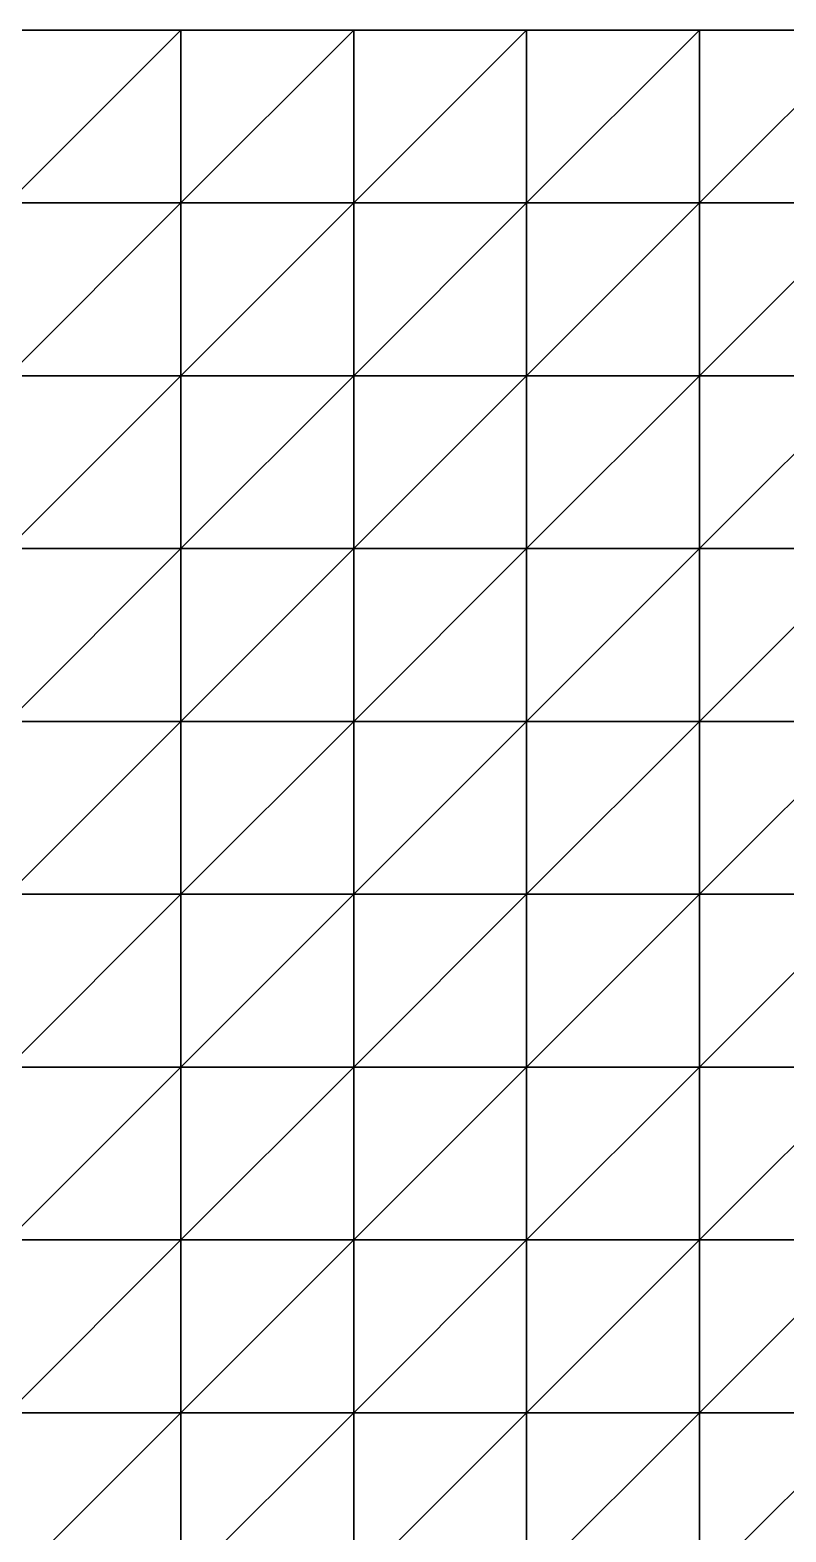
# Model space of a CAD drawing. Extents: x 292020 to 295740, y 4557680 to 4560040.
# Drawn here: x 293082.5 to 293170, y 4558086.2 to 4558260 of the extents above; entities that cross this region are included whole.
import ezdxf

# ---------------------------------------------------------------- set-up
doc = ezdxf.new("R2010")
doc.units = 0
doc.layers.add('RUN201_4_-_RUN201_NODOMAIN5_20X', color=7, linetype='CONTINUOUS')

msp = doc.modelspace()

# ---------------------------------------------------------------- linework, layer by layer
at = {"layer": 'RUN201_4_-_RUN201_NODOMAIN5_20X'}
for points in [[(293080, 4558260, 1900), (293080, 4558240, 1900), (293100, 4558260, 1900)], [(293100, 4558260, 1900), (293080, 4558240, 1900), (293100, 4558240, 1900)], [(293100, 4558260, 1920), (293080, 4558240, 1920), (293080, 4558260, 1920)], [(293100, 4558240, 1920), (293080, 4558240, 1920), (293100, 4558260, 1920)], [(293100, 4558260, 1900), (293080, 4558260, 1920), (293080, 4558260, 1900)], [(293100, 4558260, 1920), (293080, 4558260, 1920), (293100, 4558260, 1900)], [(293100, 4558260, 1900), (293100, 4558240, 1900), (293120, 4558260, 1900)], [(293120, 4558260, 1900), (293100, 4558240, 1900), (293120, 4558240, 1900)], [(293120, 4558260, 1920), (293100, 4558240, 1920), (293100, 4558260, 1920)], [(293120, 4558240, 1920), (293100, 4558240, 1920), (293120, 4558260, 1920)], [(293120, 4558260, 1900), (293100, 4558260, 1920), (293100, 4558260, 1900)], [(293120, 4558260, 1920), (293100, 4558260, 1920), (293120, 4558260, 1900)], [(293120, 4558260, 1900), (293120, 4558240, 1900), (293140, 4558260, 1900)], [(293140, 4558260, 1900), (293120, 4558240, 1900), (293140, 4558240, 1900)], [(293140, 4558260, 1920), (293120, 4558240, 1920), (293120, 4558260, 1920)], [(293140, 4558240, 1920), (293120, 4558240, 1920), (293140, 4558260, 1920)], [(293140, 4558260, 1900), (293120, 4558260, 1920), (293120, 4558260, 1900)], [(293140, 4558260, 1920), (293120, 4558260, 1920), (293140, 4558260, 1900)], [(293140, 4558260, 1900), (293140, 4558240, 1900), (293160, 4558260, 1900)], [(293160, 4558260, 1900), (293140, 4558240, 1900), (293160, 4558240, 1900)], [(293160, 4558260, 1920), (293140, 4558240, 1920), (293140, 4558260, 1920)], [(293160, 4558240, 1920), (293140, 4558240, 1920), (293160, 4558260, 1920)], [(293160, 4558260, 1900), (293140, 4558260, 1920), (293140, 4558260, 1900)], [(293160, 4558260, 1920), (293140, 4558260, 1920), (293160, 4558260, 1900)], [(293160, 4558240, 1900), (293160, 4558240, 1920), (293160, 4558260, 1900)], [(293160, 4558260, 1900), (293160, 4558240, 1920), (293160, 4558260, 1920)], [(293160, 4558260, 1920), (293160, 4558240, 1920), (293180, 4558260, 1920)], [(293180, 4558260, 1920), (293160, 4558240, 1920), (293180, 4558240, 1920)], [(293180, 4558260, 1940), (293160, 4558240, 1940), (293160, 4558260, 1940)], [(293180, 4558240, 1940), (293160, 4558240, 1940), (293180, 4558260, 1940)], [(293180, 4558260, 1920), (293160, 4558260, 1940), (293160, 4558260, 1920)], [(293180, 4558260, 1940), (293160, 4558260, 1940), (293180, 4558260, 1920)], [(293160, 4558260, 1920), (293160, 4558240, 1940), (293160, 4558240, 1920)], [(293160, 4558260, 1940), (293160, 4558240, 1940), (293160, 4558260, 1920)], [(293080, 4558240, 1880), (293080, 4558220, 1880), (293100, 4558240, 1880)], [(293100, 4558240, 1880), (293080, 4558220, 1880), (293100, 4558220, 1880)], [(293100, 4558240, 1880), (293080, 4558240, 1900), (293080, 4558240, 1880)], [(293100, 4558240, 1900), (293080, 4558240, 1900), (293100, 4558240, 1880)], [(293100, 4558240, 1920), (293080, 4558220, 1920), (293080, 4558240, 1920)], [(293100, 4558220, 1920), (293080, 4558220, 1920), (293100, 4558240, 1920)], [(293100, 4558240, 1880), (293100, 4558220, 1880), (293120, 4558240, 1880)], [(293120, 4558240, 1880), (293100, 4558220, 1880), (293120, 4558220, 1880)], [(293120, 4558240, 1880), (293100, 4558240, 1900), (293100, 4558240, 1880)], [(293120, 4558240, 1900), (293100, 4558240, 1900), (293120, 4558240, 1880)], [(293120, 4558240, 1920), (293100, 4558220, 1920), (293100, 4558240, 1920)], [(293120, 4558220, 1920), (293100, 4558220, 1920), (293120, 4558240, 1920)], [(293120, 4558240, 1880), (293120, 4558220, 1880), (293140, 4558240, 1880)], [(293140, 4558240, 1880), (293120, 4558220, 1880), (293140, 4558220, 1880)], [(293140, 4558240, 1880), (293120, 4558240, 1900), (293120, 4558240, 1880)], [(293140, 4558240, 1900), (293120, 4558240, 1900), (293140, 4558240, 1880)], [(293140, 4558240, 1920), (293120, 4558220, 1920), (293120, 4558240, 1920)], [(293140, 4558220, 1920), (293120, 4558220, 1920), (293140, 4558240, 1920)], [(293140, 4558240, 1880), (293140, 4558220, 1880), (293160, 4558240, 1880)], [(293160, 4558240, 1880), (293140, 4558220, 1880), (293160, 4558220, 1880)], [(293160, 4558240, 1880), (293140, 4558240, 1900), (293140, 4558240, 1880)], [(293160, 4558240, 1900), (293140, 4558240, 1900), (293160, 4558240, 1880)], [(293160, 4558240, 1920), (293140, 4558220, 1920), (293140, 4558240, 1920)], [(293160, 4558220, 1920), (293140, 4558220, 1920), (293160, 4558240, 1920)], [(293160, 4558220, 1880), (293160, 4558220, 1900), (293160, 4558240, 1880)], [(293160, 4558240, 1880), (293160, 4558220, 1900), (293160, 4558240, 1900)], [(293160, 4558240, 1900), (293160, 4558220, 1900), (293180, 4558240, 1900)], [(293180, 4558240, 1900), (293160, 4558220, 1900), (293180, 4558220, 1900)], [(293180, 4558240, 1900), (293160, 4558240, 1920), (293160, 4558240, 1900)], [(293180, 4558240, 1920), (293160, 4558240, 1920), (293180, 4558240, 1900)], [(293180, 4558240, 1940), (293160, 4558220, 1940), (293160, 4558240, 1940)], [(293180, 4558220, 1940), (293160, 4558220, 1940), (293180, 4558240, 1940)], [(293160, 4558240, 1920), (293160, 4558220, 1940), (293160, 4558220, 1920)], [(293160, 4558240, 1940), (293160, 4558220, 1940), (293160, 4558240, 1920)], [(293080, 4558220, 1860), (293080, 4558200, 1860), (293100, 4558220, 1860)], [(293100, 4558220, 1860), (293080, 4558200, 1860), (293100, 4558200, 1860)], [(293100, 4558220, 1860), (293080, 4558220, 1880), (293080, 4558220, 1860)], [(293100, 4558220, 1880), (293080, 4558220, 1880), (293100, 4558220, 1860)], [(293100, 4558220, 1920), (293080, 4558200, 1920), (293080, 4558220, 1920)], [(293100, 4558200, 1920), (293080, 4558200, 1920), (293100, 4558220, 1920)], [(293100, 4558220, 1860), (293100, 4558200, 1860), (293120, 4558220, 1860)], [(293120, 4558220, 1860), (293100, 4558200, 1860), (293120, 4558200, 1860)], [(293120, 4558220, 1860), (293100, 4558220, 1880), (293100, 4558220, 1860)], [(293120, 4558220, 1880), (293100, 4558220, 1880), (293120, 4558220, 1860)], [(293120, 4558220, 1920), (293100, 4558200, 1920), (293100, 4558220, 1920)], [(293120, 4558200, 1920), (293100, 4558200, 1920), (293120, 4558220, 1920)], [(293120, 4558200, 1860), (293120, 4558200, 1880), (293120, 4558220, 1860)], [(293120, 4558220, 1860), (293120, 4558200, 1880), (293120, 4558220, 1880)], [(293120, 4558220, 1880), (293120, 4558200, 1880), (293140, 4558220, 1880)], [(293140, 4558220, 1880), (293120, 4558200, 1880), (293140, 4558200, 1880)], [(293140, 4558220, 1920), (293120, 4558200, 1920), (293120, 4558220, 1920)], [(293140, 4558200, 1920), (293120, 4558200, 1920), (293140, 4558220, 1920)], [(293140, 4558220, 1880), (293140, 4558200, 1880), (293160, 4558220, 1880)], [(293160, 4558220, 1880), (293140, 4558200, 1880), (293160, 4558200, 1880)], [(293160, 4558220, 1940), (293140, 4558200, 1940), (293140, 4558220, 1940)], [(293160, 4558200, 1940), (293140, 4558200, 1940), (293160, 4558220, 1940)], [(293160, 4558220, 1920), (293140, 4558220, 1940), (293140, 4558220, 1920)], [(293160, 4558220, 1940), (293140, 4558220, 1940), (293160, 4558220, 1920)], [(293140, 4558220, 1920), (293140, 4558200, 1940), (293140, 4558200, 1920)], [(293140, 4558220, 1940), (293140, 4558200, 1940), (293140, 4558220, 1920)], [(293160, 4558220, 1880), (293160, 4558200, 1880), (293180, 4558220, 1880)], [(293180, 4558220, 1880), (293160, 4558200, 1880), (293180, 4558200, 1880)], [(293180, 4558220, 1880), (293160, 4558220, 1900), (293160, 4558220, 1880)], [(293180, 4558220, 1900), (293160, 4558220, 1900), (293180, 4558220, 1880)], [(293180, 4558220, 1940), (293160, 4558200, 1940), (293160, 4558220, 1940)], [(293180, 4558200, 1940), (293160, 4558200, 1940), (293180, 4558220, 1940)], [(293080, 4558200, 1860), (293080, 4558180, 1860), (293100, 4558200, 1860)], [(293100, 4558200, 1860), (293080, 4558180, 1860), (293100, 4558180, 1860)], [(293100, 4558200, 1920), (293080, 4558180, 1920), (293080, 4558200, 1920)], [(293100, 4558180, 1920), (293080, 4558180, 1920), (293100, 4558200, 1920)], [(293100, 4558200, 1860), (293100, 4558180, 1860), (293120, 4558200, 1860)], [(293120, 4558200, 1860), (293100, 4558180, 1860), (293120, 4558180, 1860)], [(293120, 4558200, 1920), (293100, 4558180, 1920), (293100, 4558200, 1920)], [(293120, 4558180, 1920), (293100, 4558180, 1920), (293120, 4558200, 1920)], [(293120, 4558200, 1860), (293120, 4558180, 1860), (293140, 4558200, 1860)], [(293140, 4558200, 1860), (293120, 4558180, 1860), (293140, 4558180, 1860)], [(293140, 4558200, 1860), (293120, 4558200, 1880), (293120, 4558200, 1860)], [(293140, 4558200, 1880), (293120, 4558200, 1880), (293140, 4558200, 1860)], [(293140, 4558200, 1940), (293120, 4558180, 1940), (293120, 4558200, 1940)], [(293140, 4558180, 1940), (293120, 4558180, 1940), (293140, 4558200, 1940)], [(293140, 4558200, 1920), (293120, 4558200, 1940), (293120, 4558200, 1920)], [(293140, 4558200, 1940), (293120, 4558200, 1940), (293140, 4558200, 1920)], [(293120, 4558200, 1920), (293120, 4558180, 1940), (293120, 4558180, 1920)], [(293120, 4558200, 1940), (293120, 4558180, 1940), (293120, 4558200, 1920)], [(293140, 4558180, 1860), (293140, 4558180, 1880), (293140, 4558200, 1860)], [(293140, 4558200, 1860), (293140, 4558180, 1880), (293140, 4558200, 1880)], [(293140, 4558200, 1880), (293140, 4558180, 1880), (293160, 4558200, 1880)], [(293160, 4558200, 1880), (293140, 4558180, 1880), (293160, 4558180, 1880)], [(293160, 4558200, 1940), (293140, 4558180, 1940), (293140, 4558200, 1940)], [(293160, 4558180, 1940), (293140, 4558180, 1940), (293160, 4558200, 1940)], [(293160, 4558200, 1880), (293160, 4558180, 1880), (293180, 4558200, 1880)], [(293180, 4558200, 1880), (293160, 4558180, 1880), (293180, 4558180, 1880)], [(293180, 4558200, 1940), (293160, 4558180, 1940), (293160, 4558200, 1940)], [(293180, 4558180, 1940), (293160, 4558180, 1940), (293180, 4558200, 1940)], [(293080, 4558180, 1860), (293080, 4558160, 1860), (293100, 4558180, 1860)], [(293100, 4558180, 1860), (293080, 4558160, 1860), (293100, 4558160, 1860)], [(293100, 4558180, 1920), (293080, 4558160, 1920), (293080, 4558180, 1920)], [(293100, 4558160, 1920), (293080, 4558160, 1920), (293100, 4558180, 1920)], [(293100, 4558180, 1860), (293100, 4558160, 1860), (293120, 4558180, 1860)], [(293120, 4558180, 1860), (293100, 4558160, 1860), (293120, 4558160, 1860)], [(293120, 4558180, 1940), (293100, 4558160, 1940), (293100, 4558180, 1940)], [(293120, 4558160, 1940), (293100, 4558160, 1940), (293120, 4558180, 1940)], [(293120, 4558180, 1920), (293100, 4558180, 1940), (293100, 4558180, 1920)], [(293120, 4558180, 1940), (293100, 4558180, 1940), (293120, 4558180, 1920)], [(293100, 4558180, 1920), (293100, 4558160, 1940), (293100, 4558160, 1920)], [(293100, 4558180, 1940), (293100, 4558160, 1940), (293100, 4558180, 1920)], [(293120, 4558180, 1860), (293120, 4558160, 1860), (293140, 4558180, 1860)], [(293140, 4558180, 1860), (293120, 4558160, 1860), (293140, 4558160, 1860)], [(293140, 4558180, 1940), (293120, 4558160, 1940), (293120, 4558180, 1940)], [(293140, 4558160, 1940), (293120, 4558160, 1940), (293140, 4558180, 1940)], [(293140, 4558160, 1860), (293140, 4558160, 1880), (293140, 4558180, 1860)], [(293140, 4558180, 1860), (293140, 4558160, 1880), (293140, 4558180, 1880)], [(293140, 4558180, 1880), (293140, 4558160, 1880), (293160, 4558180, 1880)], [(293160, 4558180, 1880), (293140, 4558160, 1880), (293160, 4558160, 1880)], [(293160, 4558180, 1940), (293140, 4558160, 1940), (293140, 4558180, 1940)], [(293160, 4558160, 1940), (293140, 4558160, 1940), (293160, 4558180, 1940)], [(293160, 4558180, 1880), (293160, 4558160, 1880), (293180, 4558180, 1880)], [(293180, 4558180, 1880), (293160, 4558160, 1880), (293180, 4558160, 1880)], [(293180, 4558180, 1940), (293160, 4558160, 1940), (293160, 4558180, 1940)], [(293180, 4558160, 1940), (293160, 4558160, 1940), (293180, 4558180, 1940)], [(293080, 4558160, 1860), (293080, 4558140, 1860), (293100, 4558160, 1860)], [(293100, 4558160, 1860), (293080, 4558140, 1860), (293100, 4558140, 1860)], [(293100, 4558160, 1940), (293080, 4558140, 1940), (293080, 4558160, 1940)], [(293100, 4558140, 1940), (293080, 4558140, 1940), (293100, 4558160, 1940)], [(293100, 4558160, 1920), (293080, 4558160, 1940), (293080, 4558160, 1920)], [(293100, 4558160, 1940), (293080, 4558160, 1940), (293100, 4558160, 1920)], [(293100, 4558140, 1860), (293100, 4558140, 1880), (293100, 4558160, 1860)], [(293100, 4558160, 1860), (293100, 4558140, 1880), (293100, 4558160, 1880)], [(293100, 4558160, 1860), (293100, 4558160, 1880), (293120, 4558160, 1860)], [(293120, 4558160, 1860), (293100, 4558160, 1880), (293120, 4558160, 1880)], [(293100, 4558160, 1880), (293100, 4558140, 1880), (293120, 4558160, 1880)], [(293120, 4558160, 1880), (293100, 4558140, 1880), (293120, 4558140, 1880)], [(293120, 4558160, 1940), (293100, 4558140, 1940), (293100, 4558160, 1940)], [(293120, 4558140, 1940), (293100, 4558140, 1940), (293120, 4558160, 1940)], [(293120, 4558160, 1860), (293120, 4558160, 1880), (293140, 4558160, 1860)], [(293140, 4558160, 1860), (293120, 4558160, 1880), (293140, 4558160, 1880)], [(293120, 4558160, 1880), (293120, 4558140, 1880), (293140, 4558160, 1880)], [(293140, 4558160, 1880), (293120, 4558140, 1880), (293140, 4558140, 1880)], [(293140, 4558160, 1940), (293120, 4558140, 1940), (293120, 4558160, 1940)], [(293140, 4558140, 1940), (293120, 4558140, 1940), (293140, 4558160, 1940)], [(293140, 4558160, 1880), (293140, 4558140, 1880), (293160, 4558160, 1880)], [(293160, 4558160, 1880), (293140, 4558140, 1880), (293160, 4558140, 1880)], [(293160, 4558160, 1940), (293140, 4558140, 1940), (293140, 4558160, 1940)], [(293160, 4558140, 1940), (293140, 4558140, 1940), (293160, 4558160, 1940)], [(293160, 4558160, 1880), (293160, 4558140, 1880), (293180, 4558160, 1880)], [(293180, 4558160, 1880), (293160, 4558140, 1880), (293180, 4558140, 1880)], [(293180, 4558160, 1940), (293160, 4558140, 1940), (293160, 4558160, 1940)], [(293180, 4558140, 1940), (293160, 4558140, 1940), (293180, 4558160, 1940)], [(293080, 4558140, 1860), (293080, 4558120, 1860), (293100, 4558140, 1860)], [(293100, 4558140, 1860), (293080, 4558120, 1860), (293100, 4558120, 1860)], [(293100, 4558140, 1940), (293080, 4558120, 1940), (293080, 4558140, 1940)], [(293100, 4558120, 1940), (293080, 4558120, 1940), (293100, 4558140, 1940)], [(293100, 4558140, 1860), (293100, 4558120, 1860), (293120, 4558140, 1860)], [(293120, 4558140, 1860), (293100, 4558120, 1860), (293120, 4558120, 1860)], [(293120, 4558140, 1860), (293100, 4558140, 1880), (293100, 4558140, 1860)], [(293120, 4558140, 1880), (293100, 4558140, 1880), (293120, 4558140, 1860)], [(293120, 4558140, 1940), (293100, 4558120, 1940), (293100, 4558140, 1940)], [(293120, 4558120, 1940), (293100, 4558120, 1940), (293120, 4558140, 1940)], [(293120, 4558120, 1860), (293120, 4558120, 1880), (293120, 4558140, 1860)], [(293120, 4558140, 1860), (293120, 4558120, 1880), (293120, 4558140, 1880)], [(293120, 4558140, 1880), (293120, 4558120, 1880), (293140, 4558140, 1880)], [(293140, 4558140, 1880), (293120, 4558120, 1880), (293140, 4558120, 1880)], [(293140, 4558140, 1940), (293120, 4558120, 1940), (293120, 4558140, 1940)], [(293140, 4558120, 1940), (293120, 4558120, 1940), (293140, 4558140, 1940)], [(293140, 4558140, 1880), (293140, 4558120, 1880), (293160, 4558140, 1880)], [(293160, 4558140, 1880), (293140, 4558120, 1880), (293160, 4558120, 1880)], [(293160, 4558140, 1940), (293140, 4558120, 1940), (293140, 4558140, 1940)], [(293160, 4558120, 1940), (293140, 4558120, 1940), (293160, 4558140, 1940)], [(293160, 4558140, 1880), (293160, 4558120, 1880), (293180, 4558140, 1880)], [(293180, 4558140, 1880), (293160, 4558120, 1880), (293180, 4558120, 1880)], [(293180, 4558140, 1940), (293160, 4558120, 1940), (293160, 4558140, 1940)], [(293180, 4558120, 1940), (293160, 4558120, 1940), (293180, 4558140, 1940)], [(293080, 4558120, 1860), (293080, 4558100, 1860), (293100, 4558120, 1860)], [(293100, 4558120, 1860), (293080, 4558100, 1860), (293100, 4558100, 1860)], [(293100, 4558120, 1940), (293080, 4558100, 1940), (293080, 4558120, 1940)], [(293100, 4558100, 1940), (293080, 4558100, 1940), (293100, 4558120, 1940)], [(293100, 4558120, 1860), (293100, 4558100, 1860), (293120, 4558120, 1860)], [(293120, 4558120, 1860), (293100, 4558100, 1860), (293120, 4558100, 1860)], [(293120, 4558120, 1940), (293100, 4558100, 1940), (293100, 4558120, 1940)], [(293120, 4558100, 1940), (293100, 4558100, 1940), (293120, 4558120, 1940)], [(293120, 4558100, 1860), (293120, 4558100, 1880), (293120, 4558120, 1860)], [(293120, 4558120, 1860), (293120, 4558100, 1880), (293120, 4558120, 1880)], [(293120, 4558120, 1880), (293120, 4558100, 1880), (293140, 4558120, 1880)], [(293140, 4558120, 1880), (293120, 4558100, 1880), (293140, 4558100, 1880)], [(293140, 4558120, 1940), (293120, 4558100, 1940), (293120, 4558120, 1940)], [(293140, 4558100, 1940), (293120, 4558100, 1940), (293140, 4558120, 1940)], [(293140, 4558100, 1880), (293140, 4558100, 1900), (293140, 4558120, 1880)], [(293140, 4558120, 1880), (293140, 4558100, 1900), (293140, 4558120, 1900)], [(293140, 4558120, 1880), (293140, 4558120, 1900), (293160, 4558120, 1880)], [(293160, 4558120, 1880), (293140, 4558120, 1900), (293160, 4558120, 1900)], [(293140, 4558120, 1900), (293140, 4558100, 1900), (293160, 4558120, 1900)], [(293160, 4558120, 1900), (293140, 4558100, 1900), (293160, 4558100, 1900)], [(293160, 4558120, 1940), (293140, 4558100, 1940), (293140, 4558120, 1940)], [(293160, 4558100, 1940), (293140, 4558100, 1940), (293160, 4558120, 1940)], [(293160, 4558120, 1880), (293160, 4558120, 1900), (293180, 4558120, 1880)], [(293180, 4558120, 1880), (293160, 4558120, 1900), (293180, 4558120, 1900)], [(293160, 4558120, 1900), (293160, 4558100, 1900), (293180, 4558120, 1900)], [(293180, 4558120, 1900), (293160, 4558100, 1900), (293180, 4558100, 1900)], [(293180, 4558120, 1940), (293160, 4558100, 1940), (293160, 4558120, 1940)], [(293180, 4558100, 1940), (293160, 4558100, 1940), (293180, 4558120, 1940)], [(293080, 4558100, 1860), (293080, 4558080, 1860), (293100, 4558100, 1860)], [(293100, 4558100, 1860), (293080, 4558080, 1860), (293100, 4558080, 1860)], [(293100, 4558100, 1940), (293080, 4558080, 1940), (293080, 4558100, 1940)], [(293100, 4558080, 1940), (293080, 4558080, 1940), (293100, 4558100, 1940)], [(293100, 4558080, 1860), (293100, 4558080, 1880), (293100, 4558100, 1860)], [(293100, 4558100, 1860), (293100, 4558080, 1880), (293100, 4558100, 1880)], [(293100, 4558100, 1860), (293100, 4558100, 1880), (293120, 4558100, 1860)], [(293120, 4558100, 1860), (293100, 4558100, 1880), (293120, 4558100, 1880)], [(293100, 4558100, 1880), (293100, 4558080, 1880), (293120, 4558100, 1880)], [(293120, 4558100, 1880), (293100, 4558080, 1880), (293120, 4558080, 1880)], [(293120, 4558100, 1940), (293100, 4558080, 1940), (293100, 4558100, 1940)], [(293120, 4558080, 1940), (293100, 4558080, 1940), (293120, 4558100, 1940)], [(293120, 4558080, 1880), (293120, 4558080, 1900), (293120, 4558100, 1880)], [(293120, 4558100, 1880), (293120, 4558080, 1900), (293120, 4558100, 1900)], [(293120, 4558100, 1880), (293120, 4558100, 1900), (293140, 4558100, 1880)], [(293140, 4558100, 1880), (293120, 4558100, 1900), (293140, 4558100, 1900)], [(293120, 4558100, 1900), (293120, 4558080, 1900), (293140, 4558100, 1900)], [(293140, 4558100, 1900), (293120, 4558080, 1900), (293140, 4558080, 1900)], [(293140, 4558100, 1940), (293120, 4558080, 1940), (293120, 4558100, 1940)], [(293140, 4558080, 1940), (293120, 4558080, 1940), (293140, 4558100, 1940)], [(293140, 4558080, 1900), (293140, 4558080, 1920), (293140, 4558100, 1900)], [(293140, 4558100, 1900), (293140, 4558080, 1920), (293140, 4558100, 1920)], [(293140, 4558100, 1900), (293140, 4558100, 1920), (293160, 4558100, 1900)], [(293160, 4558100, 1900), (293140, 4558100, 1920), (293160, 4558100, 1920)], [(293140, 4558100, 1920), (293140, 4558080, 1920), (293160, 4558100, 1920)], [(293160, 4558100, 1920), (293140, 4558080, 1920), (293160, 4558080, 1920)], [(293160, 4558100, 1940), (293140, 4558080, 1940), (293140, 4558100, 1940)], [(293160, 4558080, 1940), (293140, 4558080, 1940), (293160, 4558100, 1940)], [(293160, 4558100, 1900), (293160, 4558100, 1920), (293180, 4558100, 1900)], [(293180, 4558100, 1900), (293160, 4558100, 1920), (293180, 4558100, 1920)], [(293160, 4558100, 1920), (293160, 4558080, 1920), (293180, 4558100, 1920)], [(293180, 4558100, 1920), (293160, 4558080, 1920), (293180, 4558080, 1920)], [(293180, 4558100, 1940), (293160, 4558080, 1940), (293160, 4558100, 1940)], [(293180, 4558080, 1940), (293160, 4558080, 1940), (293180, 4558100, 1940)]]:
    msp.add_3dface(points, dxfattribs=at)

doc.saveas('drawing.dxf')
